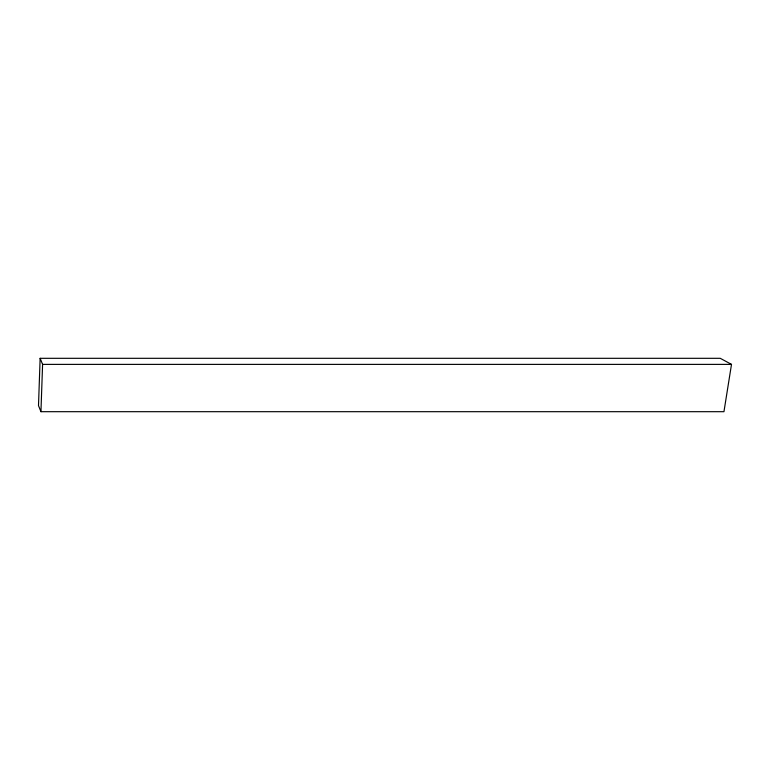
<?xml version="1.0" encoding="UTF-8"?>
<svg xmlns="http://www.w3.org/2000/svg" width="770" height="770" viewBox="0 0 770 770"><rect width="100%" height="100%" fill="white"/><g stroke="black" fill="none" stroke-linecap="round" stroke-linejoin="round"><path stroke-width="1.16" d="M40.136 358.31L38.5 405.617L40.945 411.69L723.954 411.69L731.5 364.383L720.248 358.31L40.136 358.31L42.591 364.383L40.945 411.69M42.591 364.383L731.5 364.383"/></g></svg>
